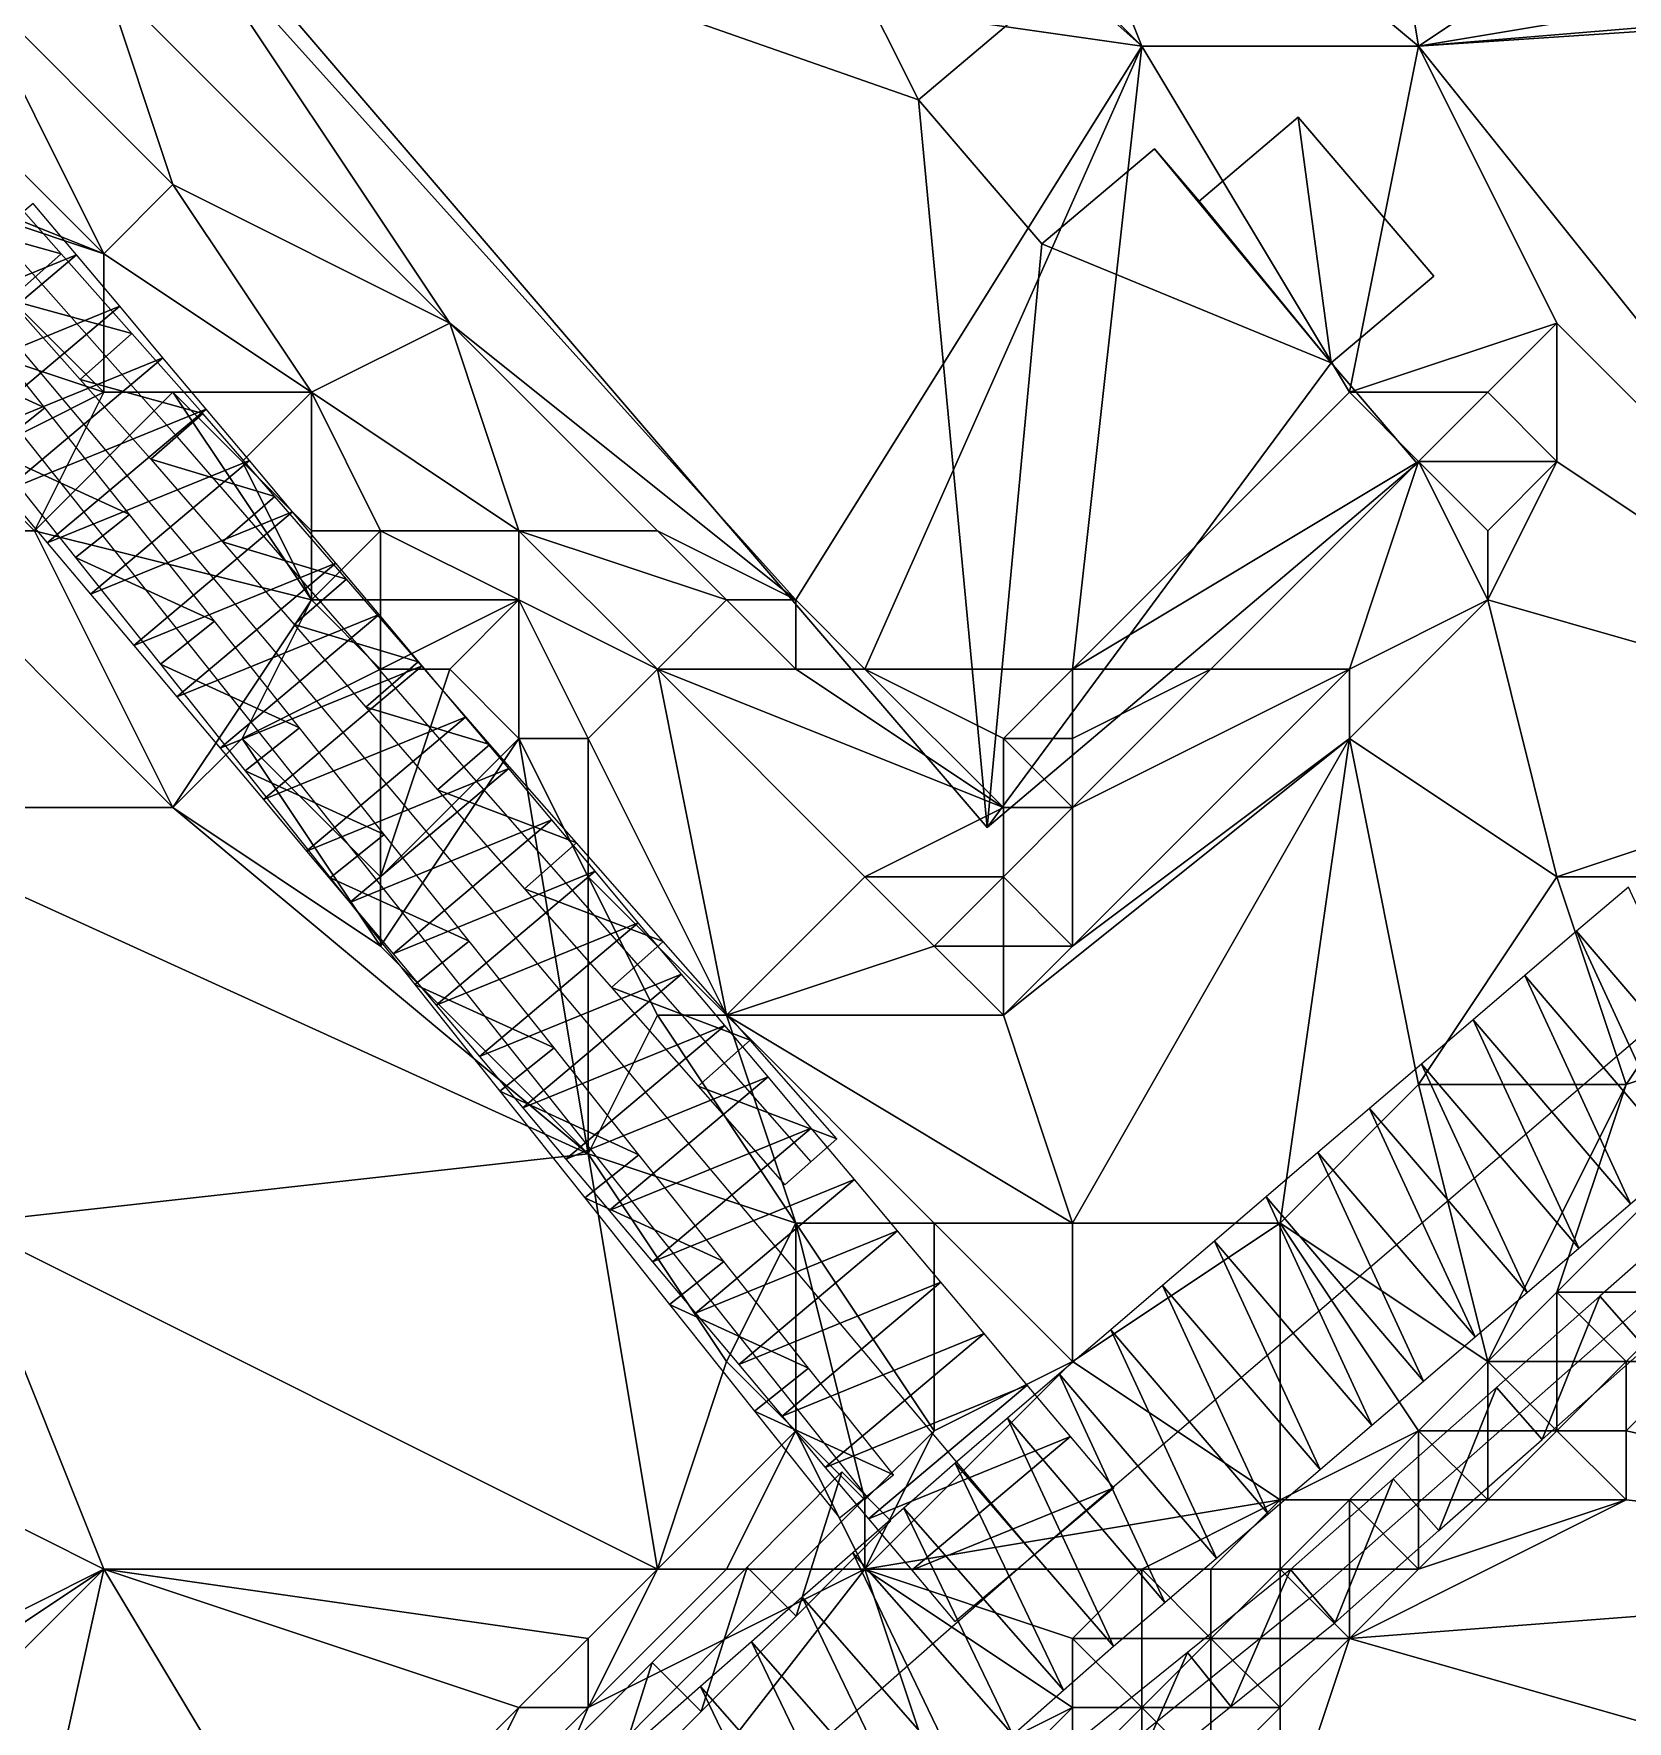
# Model space of a CAD drawing. Header units: metres. Extents: x -1103 to 901, y -902 to 905.
# Drawn here: x 57.98 to 104.03, y 457.61 to 506.36 of the extents above; entities that cross this region are included whole.
import ezdxf

# ---------------------------------------------------------------- set-up
doc = ezdxf.new("R2010")
doc.units = ezdxf.units.M
for name, color, linetype in [('OSM_BUILDING_FOOTPRINTS', 7, 'CONTINUOUS'), ('OSM_BUILDING_ROOFS', 1, 'CONTINUOUS'), ('OSM_BUILDING_WALLS', 8, 'CONTINUOUS'), ('OSM_ROAD_AXES', 2, 'CONTINUOUS'), ('OSM_ROAD_SURFACE', 9, 'CONTINUOUS'), ('OSM_TERRAIN', 3, 'CONTINUOUS'), ('OSM_WATER_SURFACE', 5, 'CONTINUOUS'), ('OSM_WATERWAYS', 5, 'CONTINUOUS')]:
    doc.layers.add(name, color=color, linetype=linetype)

msp = doc.modelspace()

# ---------------------------------------------------------------- linework, layer by layer
at = {"layer": 'OSM_BUILDING_FOOTPRINTS'}
msp.add_polyline3d([(73.884, 523.676, 12.096), (60.63, 512.474, 12.096), (85.534, 483.422, 12.096), (97.959, 493.939, 12.096), (95.472, 496.847, 12.096), (98.445, 499.358, 12.096), (94.521, 503.947, 12.096), (91.658, 501.525, 12.096), (90.365, 503.029, 12.096), (87.115, 500.287, 12.096), (83.545, 504.445, 12.096), (87.502, 507.796, 12.096), (73.884, 523.676, 12.096)], close=True, dxfattribs=at)
at = {"layer": 'OSM_BUILDING_ROOFS'}
for points in [[(83.545, 504.445, 26.896), (73.884, 523.676, 26.896), (60.63, 512.474, 26.896)], [(83.545, 504.445, 26.896), (87.502, 507.796, 26.896), (73.884, 523.676, 26.896)], [(83.545, 504.445, 26.896), (60.63, 512.474, 26.896), (85.534, 483.422, 26.896)], [(87.115, 500.287, 26.896), (83.545, 504.445, 26.896), (85.534, 483.422, 26.896)], [(95.472, 496.847, 26.896), (94.521, 503.947, 26.896), (91.658, 501.525, 26.896)], [(95.472, 496.847, 26.896), (98.445, 499.358, 26.896), (94.521, 503.947, 26.896)], [(95.472, 496.847, 26.896), (90.365, 503.029, 26.896), (87.115, 500.287, 26.896)], [(95.472, 496.847, 26.896), (91.658, 501.525, 26.896), (90.365, 503.029, 26.896)], [(87.115, 500.287, 26.896), (85.534, 483.422, 26.896), (95.472, 496.847, 26.896)], [(85.534, 483.422, 26.896), (97.959, 493.939, 26.896), (95.472, 496.847, 26.896)], [(158.114, 429.266, 15.819), (151.581, 462.398, 15.819), (95.958, 451.572, 15.819)]]:
    msp.add_3dface(points, dxfattribs=at)
at = {"layer": 'OSM_BUILDING_WALLS'}
for points in [[(60.63, 512.474, 12.096), (85.534, 483.422, 12.096), (85.534, 483.422, 26.896)], [(60.63, 512.474, 12.096), (85.534, 483.422, 26.896), (60.63, 512.474, 26.896)], [(83.545, 504.445, 12.096), (87.502, 507.796, 12.096), (87.502, 507.796, 26.896)], [(83.545, 504.445, 12.096), (87.502, 507.796, 26.896), (83.545, 504.445, 26.896)], [(87.115, 500.287, 12.096), (83.545, 504.445, 12.096), (83.545, 504.445, 26.896)], [(87.115, 500.287, 12.096), (83.545, 504.445, 26.896), (87.115, 500.287, 26.896)], [(94.521, 503.947, 12.096), (91.658, 501.525, 12.096), (91.658, 501.525, 26.896)], [(94.521, 503.947, 12.096), (91.658, 501.525, 26.896), (94.521, 503.947, 26.896)], [(98.445, 499.358, 12.096), (94.521, 503.947, 12.096), (94.521, 503.947, 26.896)], [(98.445, 499.358, 12.096), (94.521, 503.947, 26.896), (98.445, 499.358, 26.896)], [(90.365, 503.029, 12.096), (87.115, 500.287, 12.096), (87.115, 500.287, 26.896)], [(90.365, 503.029, 12.096), (87.115, 500.287, 26.896), (90.365, 503.029, 26.896)], [(91.658, 501.525, 12.096), (90.365, 503.029, 12.096), (90.365, 503.029, 26.896)], [(91.658, 501.525, 12.096), (90.365, 503.029, 26.896), (91.658, 501.525, 26.896)], [(95.472, 496.847, 12.096), (98.445, 499.358, 12.096), (98.445, 499.358, 26.896)], [(95.472, 496.847, 12.096), (98.445, 499.358, 26.896), (95.472, 496.847, 26.896)], [(97.959, 493.939, 12.096), (95.472, 496.847, 12.096), (95.472, 496.847, 26.896)], [(97.959, 493.939, 12.096), (95.472, 496.847, 26.896), (97.959, 493.939, 26.896)], [(85.534, 483.422, 12.096), (97.959, 493.939, 12.096), (97.959, 493.939, 26.896)], [(85.534, 483.422, 12.096), (97.959, 493.939, 26.896), (85.534, 483.422, 26.896)], [(151.581, 462.398, 5.819), (95.958, 451.572, 5.819), (95.958, 451.572, 15.819)], [(151.581, 462.398, 5.819), (95.958, 451.572, 15.819), (151.581, 462.398, 15.819)]]:
    msp.add_3dface(points, dxfattribs=at)
at = {"layer": 'OSM_ROAD_AXES'}
for points in [[(-264.973, 869.424, 8.091), (-192.537, 788.638, 10.652), (-119.813, 701.759, 11.666), (-16.846, 578.441, 10.141), (15.707, 545.164, 15.487), (45.674, 511.39, 15.792), (86.894, 462.421, 8.395)], [(-77.255, 318.222, 13.765), (-17.587, 370.653, 14.891), (41.507, 423.969, 9.215), (64.886, 443.101, 7.999), (86.894, 462.421, 8.395), (179.625, 541.713, 13.917)]]:
    msp.add_polyline3d(points, dxfattribs=at)
at = {"layer": 'OSM_ROAD_SURFACE'}
for points in [[(53.372, 497.587, 14.188), (59.211, 499.967, 14.041), (57.962, 501.45, 14.218)], [(53.372, 497.587, 14.188), (54.621, 496.103, 13.947), (59.211, 499.967, 14.041)], [(54.621, 496.103, 13.947), (60.46, 498.483, 13.889), (59.211, 499.967, 14.041)], [(54.621, 496.103, 13.947), (55.87, 494.619, 13.712), (60.46, 498.483, 13.889)], [(55.87, 494.619, 13.712), (61.709, 496.999, 13.867), (60.46, 498.483, 13.889)], [(55.87, 494.619, 13.712), (57.119, 493.135, 13.512), (61.709, 496.999, 13.867)], [(57.119, 493.135, 13.512), (62.959, 495.515, 13.469), (61.709, 496.999, 13.867)], [(57.119, 493.135, 13.512), (58.368, 491.651, 13.314), (62.959, 495.515, 13.469)], [(58.368, 491.651, 13.314), (64.208, 494.031, 13.172), (62.959, 495.515, 13.469)], [(58.368, 491.651, 13.314), (59.617, 490.167, 13.184), (64.208, 494.031, 13.172)], [(59.617, 490.167, 13.184), (65.457, 492.547, 12.907), (64.208, 494.031, 13.172)], [(59.617, 490.167, 13.184), (60.866, 488.683, 13.054), (65.457, 492.547, 12.907)], [(60.866, 488.683, 13.054), (66.706, 491.063, 12.998), (65.457, 492.547, 12.907)], [(60.866, 488.683, 13.054), (62.115, 487.199, 12.925), (66.706, 491.063, 12.998)], [(62.115, 487.199, 12.925), (67.955, 489.579, 12.516), (66.706, 491.063, 12.998)], [(62.115, 487.199, 12.925), (63.365, 485.715, 12.691), (67.955, 489.579, 12.516)], [(63.365, 485.715, 12.691), (69.204, 488.095, 12.375), (67.955, 489.579, 12.516)], [(63.365, 485.715, 12.691), (64.614, 484.231, 12.306), (69.204, 488.095, 12.375)], [(64.614, 484.231, 12.306), (70.453, 486.611, 12.107), (69.204, 488.095, 12.375)], [(64.614, 484.231, 12.306), (65.863, 482.747, 12.039), (70.453, 486.611, 12.107)], [(65.863, 482.747, 12.039), (71.702, 485.127, 11.904), (70.453, 486.611, 12.107)], [(65.863, 482.747, 12.039), (67.112, 481.264, 11.772), (71.702, 485.127, 11.904)], [(67.112, 481.264, 11.772), (72.951, 483.643, 11.644), (71.702, 485.127, 11.904)], [(67.112, 481.264, 11.772), (68.361, 479.78, 11.536), (72.951, 483.643, 11.644)], [(68.361, 479.78, 11.536), (74.2, 482.16, 11.417), (72.951, 483.643, 11.644)], [(68.361, 479.78, 11.536), (69.61, 478.296, 11.349), (74.2, 482.16, 11.417)], [(69.61, 478.296, 11.349), (75.449, 480.676, 11.148), (74.2, 482.16, 11.417)], [(107.117, 475.108, 10.567), (104.063, 481.707, 10.866), (102.567, 480.428, 10.692)], [(69.61, 478.296, 11.349), (70.859, 476.812, 11.195), (75.449, 480.676, 11.148)], [(70.859, 476.812, 11.195), (76.698, 479.192, 10.913), (75.449, 480.676, 11.148)], [(105.621, 473.829, 10.274), (102.567, 480.428, 10.692), (101.072, 479.149, 10.347)], [(105.621, 473.829, 10.274), (107.117, 475.108, 10.567), (102.567, 480.428, 10.692)], [(70.859, 476.812, 11.195), (72.108, 475.328, 10.982), (76.698, 479.192, 10.913)], [(72.108, 475.328, 10.982), (77.947, 477.708, 10.696), (76.698, 479.192, 10.913)], [(104.125, 472.55, 9.976), (101.072, 479.149, 10.347), (99.576, 477.87, 9.998)], [(104.125, 472.55, 9.976), (105.621, 473.829, 10.274), (101.072, 479.149, 10.347)], [(102.63, 471.271, 9.678), (99.576, 477.87, 9.998), (98.08, 476.591, 9.666)], [(102.63, 471.271, 9.678), (104.125, 472.55, 9.976), (99.576, 477.87, 9.998)], [(72.108, 475.328, 10.982), (73.357, 473.844, 10.712), (77.947, 477.708, 10.696)], [(73.357, 473.844, 10.712), (79.197, 476.224, 10.456), (77.947, 477.708, 10.696)], [(101.134, 469.992, 9.361), (98.08, 476.591, 9.666), (96.585, 475.312, 9.462)], [(101.134, 469.992, 9.361), (102.63, 471.271, 9.678), (98.08, 476.591, 9.666)], [(73.357, 473.844, 10.712), (74.606, 472.36, 10.428), (79.197, 476.224, 10.456)], [(74.606, 472.36, 10.428), (80.446, 474.74, 10.229), (79.197, 476.224, 10.456)], [(99.638, 468.713, 9.121), (96.585, 475.312, 9.462), (95.089, 474.033, 9.273)], [(99.638, 468.713, 9.121), (101.134, 469.992, 9.361), (96.585, 475.312, 9.462)], [(74.606, 472.36, 10.428), (75.855, 470.876, 10.15), (80.446, 474.74, 10.229)], [(75.855, 470.876, 10.15), (81.695, 473.256, 10.003), (80.446, 474.74, 10.229)], [(98.143, 467.434, 8.851), (95.089, 474.033, 9.273), (93.593, 472.754, 9.126)], [(98.143, 467.434, 8.851), (99.638, 468.713, 9.121), (95.089, 474.033, 9.273)], [(75.855, 470.876, 10.15), (77.104, 469.392, 9.872), (81.695, 473.256, 10.003)], [(77.104, 469.392, 9.872), (82.944, 471.772, 9.768), (81.695, 473.256, 10.003)], [(96.647, 466.155, 8.7), (93.593, 472.754, 9.126), (92.098, 471.475, 9.012)], [(96.647, 466.155, 8.7), (98.143, 467.434, 8.851), (93.593, 472.754, 9.126)], [(77.104, 469.392, 9.872), (78.354, 467.908, 9.609), (82.944, 471.772, 9.768)], [(78.354, 467.908, 9.609), (84.193, 470.288, 9.471), (82.944, 471.772, 9.768)], [(95.151, 464.876, 8.666), (92.098, 471.475, 9.012), (90.602, 470.196, 8.849)], [(95.151, 464.876, 8.666), (96.647, 466.155, 8.7), (92.098, 471.475, 9.012)], [(78.354, 467.908, 9.609), (79.603, 466.424, 9.373), (84.193, 470.288, 9.471)], [(79.603, 466.424, 9.373), (85.442, 468.804, 9.111), (84.193, 470.288, 9.471)], [(93.656, 463.597, 8.601), (90.602, 470.196, 8.849), (89.106, 468.917, 8.686)], [(93.656, 463.597, 8.601), (95.151, 464.876, 8.666), (90.602, 470.196, 8.849)], [(79.603, 466.424, 9.373), (80.852, 464.94, 9.118), (85.442, 468.804, 9.111)], [(80.852, 464.94, 9.118), (86.691, 467.32, 8.745), (85.442, 468.804, 9.111)], [(92.16, 462.318, 8.522), (89.106, 468.917, 8.686), (87.611, 467.639, 8.57)], [(92.16, 462.318, 8.522), (93.656, 463.597, 8.601), (89.106, 468.917, 8.686)], [(90.664, 461.039, 8.16), (87.611, 467.639, 8.57), (86.115, 466.36, 8.595)], [(90.664, 461.039, 8.16), (92.16, 462.318, 8.522), (87.611, 467.639, 8.57)], [(80.852, 464.94, 9.118), (82.101, 463.457, 8.821), (86.691, 467.32, 8.745)], [(82.101, 463.457, 8.821), (87.94, 465.836, 8.544), (86.691, 467.32, 8.745)], [(89.186, 459.775, 8.281), (86.115, 466.36, 8.595), (84.602, 465.066, 8.619)], [(89.186, 459.775, 8.281), (90.664, 461.039, 8.16), (86.115, 466.36, 8.595)], [(82.101, 463.457, 8.821), (83.35, 461.973, 8.382), (87.94, 465.836, 8.544)], [(83.35, 461.973, 8.382), (89.189, 464.353, 8.551), (87.94, 465.836, 8.544)], [(87.736, 458.502, 8.294), (84.602, 465.066, 8.619), (83.118, 463.763, 8.632)], [(87.736, 458.502, 8.294), (89.186, 459.775, 8.281), (84.602, 465.066, 8.619)], [(83.35, 461.973, 8.382), (84.599, 460.489, 8.343), (89.189, 464.353, 8.551)], [(86.269, 457.214, 8.322), (83.118, 463.763, 8.632), (81.651, 462.475, 8.483)], [(86.269, 457.214, 8.322), (87.736, 458.502, 8.294), (83.118, 463.763, 8.632)], [(84.801, 455.926, 8.257), (81.651, 462.475, 8.483), (80.183, 461.187, 8.366)], [(84.801, 455.926, 8.257), (86.269, 457.214, 8.322), (81.651, 462.475, 8.483)], [(83.334, 454.638, 8.167), (80.183, 461.187, 8.366), (78.716, 459.899, 8.376)], [(83.334, 454.638, 8.167), (84.801, 455.926, 8.257), (80.183, 461.187, 8.366)], [(81.867, 453.35, 8.25), (78.716, 459.899, 8.376), (77.249, 458.611, 8.384)], [(81.867, 453.35, 8.25), (83.334, 454.638, 8.167), (78.716, 459.899, 8.376)], [(80.4, 452.062, 8.302), (77.249, 458.611, 8.384), (75.782, 457.323, 8.392)], [(80.4, 452.062, 8.302), (81.867, 453.35, 8.25), (77.249, 458.611, 8.384)]]:
    msp.add_3dface(points, dxfattribs=at)
at = {"layer": 'OSM_TERRAIN'}
for points in [[(62, 510, 14.737), (90, 506, 14.626), (72, 522, 14.573)], [(72, 522, 14.573), (90, 506, 14.626), (78, 518, 14.573)], [(90, 506, 14.626), (86, 516, 15.592), (78, 518, 14.573)], [(86, 516, 15.592), (98, 506, 14.392), (96, 518, 15.716)], [(96, 518, 15.716), (98, 506, 14.392), (104, 510, 15.233)], [(90, 506, 14.626), (98, 506, 14.392), (86, 516, 15.592)], [(50, 504, 15.03), (60, 500, 13.922), (50, 510, 15.22)], [(60, 500, 13.922), (56, 508, 15.613), (50, 510, 15.22)], [(70, 498, 14.468), (62, 510, 14.737), (60, 508, 15.419)], [(70, 498, 14.468), (80, 490, 14.573), (62, 510, 14.737)], [(80, 490, 14.573), (90, 506, 14.626), (62, 510, 14.737)], [(98, 506, 14.392), (122, 510, 15.626), (104, 510, 15.233)], [(98, 506, 14.392), (122, 508, 14.996), (122, 510, 15.626)], [(60, 500, 13.922), (62, 502, 14.939), (56, 508, 15.613)], [(62, 502, 14.939), (60, 508, 15.419), (56, 508, 15.613)], [(62, 502, 14.939), (70, 498, 14.468), (60, 508, 15.419)], [(114, 486, 11.848), (128, 508, 14.597), (98, 506, 14.392)], [(128, 508, 14.597), (122, 508, 14.996), (98, 506, 14.392)], [(82, 488, 14.573), (90, 506, 14.626), (80, 490, 14.573)], [(82, 488, 14.573), (88, 488, 14.573), (90, 506, 14.626)], [(90, 506, 14.626), (88, 488, 14.573), (96, 496, 14.573)], [(96, 496, 14.573), (98, 506, 14.392), (90, 506, 14.626)], [(96, 496, 14.573), (102, 498, 13.438), (98, 506, 14.392)], [(114, 486, 11.848), (98, 506, 14.392), (102, 498, 13.438)], [(54, 502, 14.622), (60, 500, 13.922), (50, 504, 15.03)], [(54, 498, 13.988), (60, 496, 13.614), (54, 502, 14.622)], [(60, 496, 13.614), (60, 500, 13.922), (54, 502, 14.622)], [(60, 500, 13.922), (66, 496, 14.055), (62, 502, 14.939)], [(66, 496, 14.055), (70, 498, 14.468), (62, 502, 14.939)], [(60, 496, 13.614), (66, 496, 14.055), (60, 500, 13.922)], [(56, 494, 13.61), (60, 496, 13.614), (54, 498, 13.988)], [(72, 492, 13.499), (70, 498, 14.468), (66, 496, 14.055)], [(72, 492, 13.499), (76, 492, 14.074), (70, 498, 14.468)], [(76, 492, 14.074), (80, 490, 14.573), (70, 498, 14.468)], [(100, 496, 13.48), (102, 498, 13.438), (96, 496, 14.573)], [(100, 496, 13.48), (102, 494, 12.811), (102, 498, 13.438)], [(102, 494, 12.811), (114, 486, 11.848), (102, 498, 13.438)], [(58, 492, 13.297), (60, 496, 13.614), (56, 494, 13.61)], [(58, 492, 13.297), (66, 490, 12.857), (62, 496, 13.431)], [(58, 492, 13.297), (62, 496, 13.431), (60, 496, 13.614)], [(60, 496, 13.614), (62, 496, 13.431), (66, 496, 14.055)], [(66, 490, 12.857), (64, 494, 13.077), (62, 496, 13.431)], [(62, 496, 13.431), (64, 494, 13.077), (66, 496, 14.055)], [(66, 492, 12.774), (66, 496, 14.055), (64, 494, 13.077)], [(68, 492, 13.156), (66, 496, 14.055), (66, 492, 12.774)], [(68, 492, 13.156), (72, 492, 13.499), (66, 496, 14.055)], [(88, 488, 14.573), (98, 494, 14.54), (96, 496, 14.573)], [(98, 494, 14.54), (100, 496, 13.48), (96, 496, 14.573)], [(98, 494, 14.54), (102, 494, 12.811), (100, 496, 13.48)], [(58, 492, 13.297), (56, 494, 13.61), (54, 492, 14.229)], [(66, 490, 12.857), (66, 492, 12.774), (64, 494, 13.077)], [(92, 488, 14.122), (98, 494, 14.54), (88, 488, 14.573)], [(92, 488, 14.122), (96, 488, 12.333), (98, 494, 14.54)], [(96, 488, 12.333), (100, 490, 12.175), (98, 494, 14.54)], [(100, 490, 12.175), (100, 492, 13.093), (98, 494, 14.54)], [(100, 492, 13.093), (102, 494, 12.811), (98, 494, 14.54)], [(114, 486, 11.848), (102, 494, 12.811), (100, 490, 12.175)], [(100, 490, 12.175), (102, 494, 12.811), (100, 492, 13.093)], [(52, 484, 13.65), (62, 484, 12.713), (54, 492, 14.229)], [(54, 492, 14.229), (62, 484, 12.713), (58, 492, 13.297)], [(62, 484, 12.713), (66, 490, 12.857), (58, 492, 13.297)], [(66, 490, 12.857), (68, 490, 12.468), (68, 492, 13.156)], [(66, 490, 12.857), (68, 492, 13.156), (66, 492, 12.774)], [(68, 490, 12.468), (72, 490, 13.21), (68, 492, 13.156)], [(72, 490, 13.21), (72, 492, 13.499), (68, 492, 13.156)], [(72, 490, 13.21), (76, 488, 12.752), (72, 492, 13.499)], [(76, 488, 12.752), (78, 490, 13.998), (72, 492, 13.499)], [(72, 492, 13.499), (78, 490, 13.998), (76, 492, 14.074)], [(78, 490, 13.998), (80, 490, 14.573), (76, 492, 14.074)], [(62, 484, 12.713), (64, 486, 12.418), (66, 490, 12.857)], [(64, 486, 12.418), (68, 488, 12.418), (66, 490, 12.857)], [(68, 488, 12.418), (68, 490, 12.468), (66, 490, 12.857)], [(68, 488, 12.418), (70, 488, 12.159), (72, 490, 13.21)], [(68, 488, 12.418), (72, 490, 13.21), (68, 490, 12.468)], [(70, 488, 12.159), (72, 486, 11.927), (72, 490, 13.21)], [(72, 486, 11.927), (74, 486, 12.334), (72, 490, 13.21)], [(74, 486, 12.334), (76, 488, 12.752), (72, 490, 13.21)], [(76, 488, 12.752), (80, 488, 13.959), (78, 490, 13.998)], [(80, 488, 13.959), (80, 490, 14.573), (78, 490, 13.998)], [(80, 488, 13.959), (82, 488, 14.573), (80, 490, 14.573)], [(96, 486, 11.518), (102, 482, 10.87), (100, 490, 12.175)], [(96, 486, 11.518), (100, 490, 12.175), (96, 488, 12.333)], [(102, 482, 10.87), (114, 486, 11.848), (100, 490, 12.175)], [(68, 482, 11.963), (68, 488, 12.418), (64, 486, 12.418)], [(68, 482, 11.963), (70, 488, 12.159), (68, 488, 12.418)], [(68, 482, 11.963), (72, 486, 11.927), (70, 488, 12.159)], [(78, 478, 10.64), (76, 488, 12.752), (74, 486, 12.334)], [(78, 478, 10.64), (82, 482, 11.808), (76, 488, 12.752)], [(82, 482, 11.808), (86, 484, 14.573), (76, 488, 12.752)], [(76, 488, 12.752), (86, 484, 14.573), (80, 488, 13.959)], [(86, 484, 14.573), (82, 488, 14.573), (80, 488, 13.959)], [(86, 484, 14.573), (86, 486, 14.573), (82, 488, 14.573)], [(86, 486, 14.573), (88, 488, 14.573), (82, 488, 14.573)], [(86, 486, 14.573), (88, 486, 14.573), (88, 488, 14.573)], [(88, 480, 10.873), (96, 486, 11.518), (96, 488, 12.333)], [(88, 480, 10.873), (96, 488, 12.333), (88, 484, 13.69)], [(96, 488, 12.333), (92, 488, 14.122), (88, 484, 13.69)], [(88, 484, 13.69), (92, 488, 14.122), (88, 486, 14.573)], [(88, 486, 14.573), (92, 488, 14.122), (88, 488, 14.573)], [(62, 484, 12.713), (68, 480, 11.526), (64, 486, 12.418)], [(68, 480, 11.526), (68, 482, 11.963), (64, 486, 12.418)], [(74, 474, 10.627), (72, 486, 11.927), (68, 480, 11.526)], [(68, 480, 11.526), (72, 486, 11.927), (68, 482, 11.963)], [(74, 474, 10.627), (74, 482, 11.308), (72, 486, 11.927)], [(74, 482, 11.308), (74, 486, 12.334), (72, 486, 11.927)], [(74, 482, 11.308), (78, 478, 10.64), (74, 486, 12.334)], [(88, 472, 9.604), (96, 486, 11.518), (86, 478, 10.661)], [(86, 478, 10.661), (96, 486, 11.518), (88, 480, 10.873)], [(86, 484, 14.573), (88, 484, 13.69), (86, 486, 14.573)], [(88, 484, 13.69), (88, 486, 14.573), (86, 486, 14.573)], [(88, 472, 9.604), (94, 472, 8.871), (96, 486, 11.518)], [(94, 472, 8.871), (98, 476, 9.49), (96, 486, 11.518)], [(98, 476, 9.49), (102, 482, 10.87), (96, 486, 11.518)], [(108, 482, 10.836), (114, 486, 11.848), (102, 482, 10.87)], [(74, 474, 10.627), (52, 484, 13.65), (56, 472, 11.887)], [(52, 484, 13.65), (74, 474, 10.627), (62, 484, 12.713)], [(74, 474, 10.627), (68, 480, 11.526), (62, 484, 12.713)], [(82, 482, 11.808), (86, 482, 13.348), (86, 484, 14.573)], [(86, 482, 13.348), (88, 480, 10.873), (88, 484, 13.69)], [(86, 482, 13.348), (88, 484, 13.69), (86, 484, 14.573)], [(74, 474, 10.627), (76, 478, 11.074), (74, 482, 11.308)], [(76, 478, 11.074), (78, 478, 10.64), (74, 482, 11.308)], [(78, 478, 10.64), (84, 480, 11.302), (82, 482, 11.808)], [(84, 480, 11.302), (86, 482, 13.348), (82, 482, 11.808)], [(84, 480, 11.302), (86, 480, 11.47), (86, 482, 13.348)], [(86, 480, 11.47), (88, 480, 10.873), (86, 482, 13.348)], [(104, 476, 10.003), (102, 482, 10.87), (98, 476, 9.49)], [(104, 476, 10.003), (108, 482, 10.836), (102, 482, 10.87)], [(104, 476, 10.003), (110, 478, 11.107), (108, 482, 10.836)], [(78, 478, 10.64), (86, 478, 10.661), (84, 480, 11.302)], [(86, 478, 10.661), (86, 480, 11.47), (84, 480, 11.302)], [(86, 478, 10.661), (88, 480, 10.873), (86, 480, 11.47)], [(74, 474, 10.627), (80, 472, 10.096), (76, 478, 11.074)], [(76, 478, 11.074), (80, 472, 10.096), (78, 478, 10.64)], [(80, 472, 10.096), (84, 472, 9.609), (78, 478, 10.64)], [(84, 472, 9.609), (88, 472, 9.604), (78, 478, 10.64)], [(88, 472, 9.604), (86, 478, 10.661), (78, 478, 10.64)], [(102, 470, 9.482), (106, 470, 8.482), (110, 478, 11.107)], [(102, 470, 9.482), (110, 478, 11.107), (104, 476, 10.003)], [(94, 472, 8.871), (100, 468, 9.046), (98, 476, 9.49)], [(100, 468, 9.046), (104, 476, 10.003), (98, 476, 9.49)], [(100, 468, 9.046), (102, 470, 9.482), (104, 476, 10.003)], [(76, 462, 8.993), (74, 474, 10.627), (56, 472, 11.887)], [(76, 462, 8.993), (78, 468, 9.58), (74, 474, 10.627)], [(78, 468, 9.58), (80, 472, 10.096), (74, 474, 10.627)], [(60, 462, 10.535), (56, 472, 11.887), (56, 464, 11.862)], [(60, 462, 10.535), (76, 462, 8.993), (56, 472, 11.887)], [(80, 466, 9.255), (80, 472, 10.096), (78, 468, 9.58)], [(80, 466, 9.255), (82, 464, 8.975), (80, 472, 10.096)], [(82, 464, 8.975), (84, 466, 9.073), (80, 472, 10.096)], [(84, 466, 9.073), (84, 472, 9.609), (80, 472, 10.096)], [(84, 466, 9.073), (88, 468, 8.523), (84, 472, 9.609)], [(84, 472, 9.609), (88, 468, 8.523), (88, 472, 9.604)], [(88, 468, 8.523), (94, 464, 8.594), (94, 472, 8.871)], [(88, 468, 8.523), (94, 472, 8.871), (88, 472, 9.604)], [(94, 464, 8.594), (98, 466, 8.635), (94, 472, 8.871)], [(98, 466, 8.635), (100, 468, 9.046), (94, 472, 8.871)], [(100, 468, 9.046), (102, 468, 8.406), (102, 470, 9.482)], [(102, 468, 8.406), (104, 468, 8.129), (102, 470, 9.482)], [(104, 468, 8.129), (106, 470, 8.482), (102, 470, 9.482)], [(104, 468, 8.129), (106, 468, 9.068), (106, 470, 8.482)], [(80, 466, 9.255), (78, 468, 9.58), (76, 462, 8.993)], [(82, 462, 8.325), (88, 468, 8.523), (84, 466, 9.073)], [(82, 462, 8.325), (94, 464, 8.594), (88, 468, 8.523)], [(98, 466, 8.635), (100, 466, 7.995), (100, 468, 9.046)], [(100, 466, 7.995), (102, 466, 7.877), (100, 468, 9.046)], [(102, 466, 7.877), (102, 468, 8.406), (100, 468, 9.046)], [(102, 466, 7.877), (104, 466, 8.677), (104, 468, 8.129)], [(102, 466, 7.877), (104, 468, 8.129), (102, 468, 8.406)], [(122, 462, 9.092), (106, 468, 9.068), (104, 466, 8.677)], [(104, 466, 8.677), (106, 468, 9.068), (104, 468, 8.129)], [(78, 462, 8.225), (80, 466, 9.255), (76, 462, 8.993)], [(78, 462, 8.225), (82, 462, 8.325), (80, 466, 9.255)], [(82, 462, 8.325), (82, 464, 8.975), (80, 466, 9.255)], [(82, 462, 8.325), (84, 466, 9.073), (82, 464, 8.975)], [(94, 464, 8.594), (96, 464, 8.265), (98, 466, 8.635)], [(96, 464, 8.265), (98, 464, 7.625), (98, 466, 8.635)], [(98, 464, 7.625), (100, 464, 7.707), (98, 466, 8.635)], [(100, 464, 7.707), (100, 466, 7.995), (98, 466, 8.635)], [(100, 464, 7.707), (104, 464, 8.393), (102, 466, 7.877)], [(100, 464, 7.707), (102, 466, 7.877), (100, 466, 7.995)], [(104, 464, 8.393), (104, 466, 8.677), (102, 466, 7.877)], [(104, 464, 8.393), (122, 462, 9.092), (104, 466, 8.677)], [(56, 460, 11.556), (60, 462, 10.535), (56, 464, 11.862)], [(82, 462, 8.325), (90, 462, 8.369), (94, 464, 8.594)], [(90, 462, 8.369), (92, 462, 8.457), (94, 464, 8.594)], [(92, 462, 8.457), (94, 462, 7.921), (94, 464, 8.594)], [(94, 462, 7.921), (96, 462, 7.313), (96, 464, 8.265)], [(94, 462, 7.921), (96, 464, 8.265), (94, 464, 8.594)], [(96, 460, 7.441), (122, 462, 9.092), (104, 464, 8.393)], [(96, 460, 7.441), (104, 464, 8.393), (98, 462, 7.536)], [(96, 462, 7.313), (98, 462, 7.536), (96, 464, 8.265)], [(98, 462, 7.536), (98, 464, 7.625), (96, 464, 8.265)], [(98, 462, 7.536), (104, 464, 8.393), (100, 464, 7.707)], [(98, 462, 7.536), (100, 464, 7.707), (98, 464, 7.625)], [(46, 448, 9.949), (56, 444, 8.992), (60, 462, 10.535)], [(46, 448, 9.949), (60, 462, 10.535), (48, 454, 11.708)], [(48, 454, 11.708), (60, 462, 10.535), (56, 460, 11.556)], [(56, 444, 8.992), (66, 452, 8.995), (60, 462, 10.535)], [(66, 452, 8.995), (72, 458, 9.089), (60, 462, 10.535)], [(72, 458, 9.089), (74, 460, 9.038), (60, 462, 10.535)], [(74, 460, 9.038), (76, 462, 8.993), (60, 462, 10.535)], [(84, 456, 8.341), (82, 462, 8.325), (68, 444, 8.528)], [(68, 444, 8.528), (82, 462, 8.325), (74, 458, 8.302)], [(74, 460, 9.038), (74, 458, 8.302), (76, 462, 8.993)], [(74, 458, 8.302), (82, 462, 8.325), (78, 462, 8.225)], [(74, 458, 8.302), (78, 462, 8.225), (76, 462, 8.993)], [(84, 456, 8.341), (88, 458, 8.221), (82, 462, 8.325)], [(88, 458, 8.221), (88, 460, 8.337), (82, 462, 8.325)], [(88, 460, 8.337), (90, 462, 8.369), (82, 462, 8.325)], [(88, 460, 8.337), (90, 460, 8.332), (90, 462, 8.369)], [(90, 460, 8.332), (92, 460, 7.606), (90, 462, 8.369)], [(92, 460, 7.606), (92, 462, 8.457), (90, 462, 8.369)], [(92, 460, 7.606), (94, 460, 7.036), (94, 462, 7.921)], [(92, 460, 7.606), (94, 462, 7.921), (92, 462, 8.457)], [(94, 460, 7.036), (96, 460, 7.441), (94, 462, 7.921)], [(96, 460, 7.441), (96, 462, 7.313), (94, 462, 7.921)], [(110, 456, 7.942), (122, 462, 9.092), (96, 460, 7.441)], [(96, 460, 7.441), (98, 462, 7.536), (96, 462, 7.313)], [(72, 458, 9.089), (74, 458, 8.302), (74, 460, 9.038)], [(88, 458, 8.221), (90, 458, 7.416), (88, 460, 8.337)], [(90, 458, 7.416), (90, 460, 8.332), (88, 460, 8.337)], [(90, 458, 7.416), (92, 458, 6.898), (92, 460, 7.606)], [(90, 458, 7.416), (92, 460, 7.606), (90, 460, 8.332)], [(92, 458, 6.898), (94, 458, 7.441), (92, 460, 7.606)], [(94, 458, 7.441), (94, 460, 7.036), (92, 460, 7.606)], [(94, 454, 7.292), (96, 460, 7.441), (94, 458, 7.441)], [(94, 454, 7.292), (110, 456, 7.942), (96, 460, 7.441)], [(94, 458, 7.441), (96, 460, 7.441), (94, 460, 7.036)], [(66, 452, 8.995), (70, 454, 8.374), (72, 458, 9.089)], [(70, 454, 8.374), (68, 444, 8.528), (74, 458, 8.302)], [(70, 454, 8.374), (74, 458, 8.302), (72, 458, 9.089)], [(84, 456, 8.341), (86, 456, 8.091), (88, 458, 8.221)], [(86, 456, 8.091), (88, 456, 7.281), (88, 458, 8.221)], [(88, 456, 7.281), (90, 456, 6.815), (90, 458, 7.416)], [(88, 456, 7.281), (90, 458, 7.416), (88, 458, 8.221)], [(90, 456, 6.815), (92, 456, 7.404), (90, 458, 7.416)], [(92, 456, 7.404), (92, 458, 6.898), (90, 458, 7.416)], [(92, 456, 7.404), (94, 458, 7.441), (92, 458, 6.898)], [(92, 456, 7.404), (94, 454, 7.292), (94, 458, 7.441)]]:
    msp.add_3dface(points, dxfattribs=at)
at = {"layer": 'OSM_WATER_SURFACE'}
for points in [[(55.228, 500.978, 14.905), (58.77, 499.999, 14.553), (56.725, 502.305, 14.905)], [(55.228, 500.978, 14.905), (57.273, 498.672, 14.553), (58.77, 499.999, 14.553)], [(57.273, 498.672, 14.553), (60.815, 497.693, 14.21), (58.77, 499.999, 14.553)], [(54.275, 497.391, 14.53), (58.293, 495.553, 14.083), (55.84, 498.636, 14.53)], [(57.273, 498.672, 14.553), (59.318, 496.366, 14.21), (60.815, 497.693, 14.21)], [(54.275, 497.391, 14.53), (56.728, 494.308, 14.083), (58.293, 495.553, 14.083)], [(59.318, 496.366, 14.21), (62.863, 495.383, 13.869), (60.815, 497.693, 14.21)], [(59.318, 496.366, 14.21), (61.36, 494.065, 13.869), (62.863, 495.383, 13.869)], [(56.728, 494.308, 14.083), (60.746, 492.47, 13.623), (58.293, 495.553, 14.083)], [(61.36, 494.065, 13.869), (64.939, 492.991, 13.517), (62.863, 495.383, 13.869)], [(56.728, 494.308, 14.083), (59.181, 491.225, 13.623), (60.746, 492.47, 13.623)], [(61.36, 494.065, 13.869), (63.429, 491.68, 13.517), (64.939, 492.991, 13.517)], [(63.429, 491.68, 13.517), (67.012, 490.602, 13.132), (64.939, 492.991, 13.517)], [(59.181, 491.225, 13.623), (63.199, 489.388, 13.145), (60.746, 492.47, 13.623)], [(63.429, 491.68, 13.517), (65.501, 489.291, 13.132), (67.012, 490.602, 13.132)], [(59.181, 491.225, 13.623), (61.634, 488.142, 13.145), (63.199, 489.388, 13.145)], [(65.501, 489.291, 13.132), (69.085, 488.213, 12.713), (67.012, 490.602, 13.132)], [(61.634, 488.142, 13.145), (65.652, 486.305, 12.644), (63.199, 489.388, 13.145)], [(65.501, 489.291, 13.132), (67.574, 486.902, 12.713), (69.085, 488.213, 12.713)], [(61.634, 488.142, 13.145), (64.087, 485.059, 12.644), (65.652, 486.305, 12.644)], [(67.574, 486.902, 12.713), (71.155, 485.827, 12.252), (69.085, 488.213, 12.713)], [(67.574, 486.902, 12.713), (69.649, 484.511, 12.252), (71.155, 485.827, 12.252)], [(64.087, 485.059, 12.644), (68.105, 483.222, 12.114), (65.652, 486.305, 12.644)], [(69.649, 484.511, 12.252), (73.662, 482.979, 11.754), (71.155, 485.827, 12.252)], [(64.087, 485.059, 12.644), (66.54, 481.976, 12.114), (68.105, 483.222, 12.114)], [(69.649, 484.511, 12.252), (72.16, 481.658, 11.754), (73.662, 482.979, 11.754)], [(66.54, 481.976, 12.114), (70.558, 480.139, 11.557), (68.105, 483.222, 12.114)], [(72.16, 481.658, 11.754), (76.171, 480.129, 11.512), (73.662, 482.979, 11.754)], [(66.54, 481.976, 12.114), (68.993, 478.894, 11.557), (70.558, 480.139, 11.557)], [(72.16, 481.658, 11.754), (74.67, 478.807, 11.512), (76.171, 480.129, 11.512)], [(68.993, 478.894, 11.557), (73.012, 477.056, 11.032), (70.558, 480.139, 11.557)], [(74.67, 478.807, 11.512), (78.68, 477.278, 11.253), (76.171, 480.129, 11.512)], [(68.993, 478.894, 11.557), (71.447, 475.811, 11.091), (73.012, 477.056, 11.032)], [(74.67, 478.807, 11.512), (77.179, 475.957, 11.253), (78.68, 477.278, 11.253)], [(77.179, 475.957, 11.253), (81.189, 474.428, 10.97), (78.68, 477.278, 11.253)], [(71.447, 475.811, 11.091), (75.465, 473.973, 10.609), (73.012, 477.056, 11.032)], [(71.447, 475.811, 11.091), (73.9, 472.728, 10.53), (75.465, 473.973, 10.609)], [(77.179, 475.957, 11.253), (79.688, 473.106, 10.97), (81.189, 474.428, 10.97)], [(73.9, 472.728, 10.53), (77.918, 470.89, 10.079), (75.465, 473.973, 10.609)], [(73.9, 472.728, 10.53), (76.353, 469.645, 10.079), (77.918, 470.89, 10.079)], [(106.224, 472.518, 9.617), (103.238, 469.882, 9.172), (104.562, 468.383, 9.006)], [(76.353, 469.645, 10.079), (80.371, 467.807, 9.768), (77.918, 470.89, 10.079)], [(76.353, 469.645, 10.079), (78.806, 466.562, 9.768), (80.371, 467.807, 9.768)], [(103.238, 469.882, 9.172), (100.252, 467.247, 8.685), (101.575, 465.747, 8.552)], [(103.238, 469.882, 9.172), (101.575, 465.747, 8.552), (104.562, 468.383, 9.006)], [(78.806, 466.562, 9.768), (82.824, 464.724, 9.453), (80.371, 467.807, 9.768)], [(100.252, 467.247, 8.685), (97.266, 464.611, 8.219), (98.589, 463.112, 8.178)], [(100.252, 467.247, 8.685), (98.589, 463.112, 8.178), (101.575, 465.747, 8.552)], [(78.806, 466.562, 9.768), (81.259, 463.479, 9.453), (82.824, 464.724, 9.453)], [(81.333, 464.807, 9.138), (78.591, 462.053, 8.568), (80.009, 460.642, 8.568)], [(81.333, 464.807, 9.138), (80.009, 460.642, 8.568), (82.75, 463.396, 8.62)], [(97.266, 464.611, 8.219), (94.296, 461.99, 7.891), (95.586, 460.462, 7.891)], [(97.266, 464.611, 8.219), (95.586, 460.462, 7.891), (98.589, 463.112, 8.178)], [(78.591, 462.053, 8.568), (75.85, 459.3, 8.576), (77.267, 457.889, 8.576)], [(78.591, 462.053, 8.568), (77.267, 457.889, 8.576), (80.009, 460.642, 8.568)], [(94.296, 461.99, 7.891), (91.32, 459.591, 7.716), (92.575, 458.034, 7.698)], [(94.296, 461.99, 7.891), (92.575, 458.034, 7.698), (95.586, 460.462, 7.891)], [(75.85, 459.3, 8.576), (73.109, 456.546, 8.577), (74.526, 455.135, 8.577)], [(75.85, 459.3, 8.576), (74.526, 455.135, 8.577), (77.267, 457.889, 8.576)], [(91.32, 459.591, 7.716), (88.326, 457.178, 7.753), (89.581, 455.621, 7.601)], [(91.32, 459.591, 7.716), (89.581, 455.621, 7.601), (92.575, 458.034, 7.698)]]:
    msp.add_3dface(points, dxfattribs=at)
at = {"layer": 'OSM_WATERWAYS'}
for points in [[(21.732, 540.243, 16.239), (39.175, 520.679, 16.542), (53.932, 503.947, 14.642), (62.111, 494.724, 13.336), (70.402, 485.169, 11.982), (80.439, 473.767, 10.131)], [(19.808, 538.993, 16.352), (50.151, 504.179, 15.02), (82.041, 464.102, 8.984)], [(174.23, 529.858, 14.134), (133.762, 495.487, 12.985), (94.941, 461.226, 7.684), (56.021, 429.852, 8.308), (23.744, 403.587, 11.901), (-12.612, 370.896, 14.729), (-49.842, 336.724, 14.854), (-68.6, 317.835, 13.8), (-75.099, 313.81, 14.092), (-107.244, 287.711, 16.192), (-140.394, 265.593, 18.761), (-158.511, 247.987, 19.854), (-231.234, 184.054, 16.372), (-192.335, 140.559, 13.465), (-186.952, 136.833, 13.246), (-188.356, 116.451, 11.793)], [(82.041, 464.102, 8.984), (65.593, 447.579, 8.423), (38.158, 427.01, 8.948), (1.625, 395.149, 13.178), (-21.522, 376.072, 14.003), (-118.828, 291.327, 16.073), (-161.33, 257.519, 19.095), (-179.867, 240.135, 19.492), (-235.909, 189.562, 16.75), (-231.234, 184.054, 16.372)]]:
    msp.add_polyline3d(points, dxfattribs=at)

doc.saveas('drawing.dxf')
